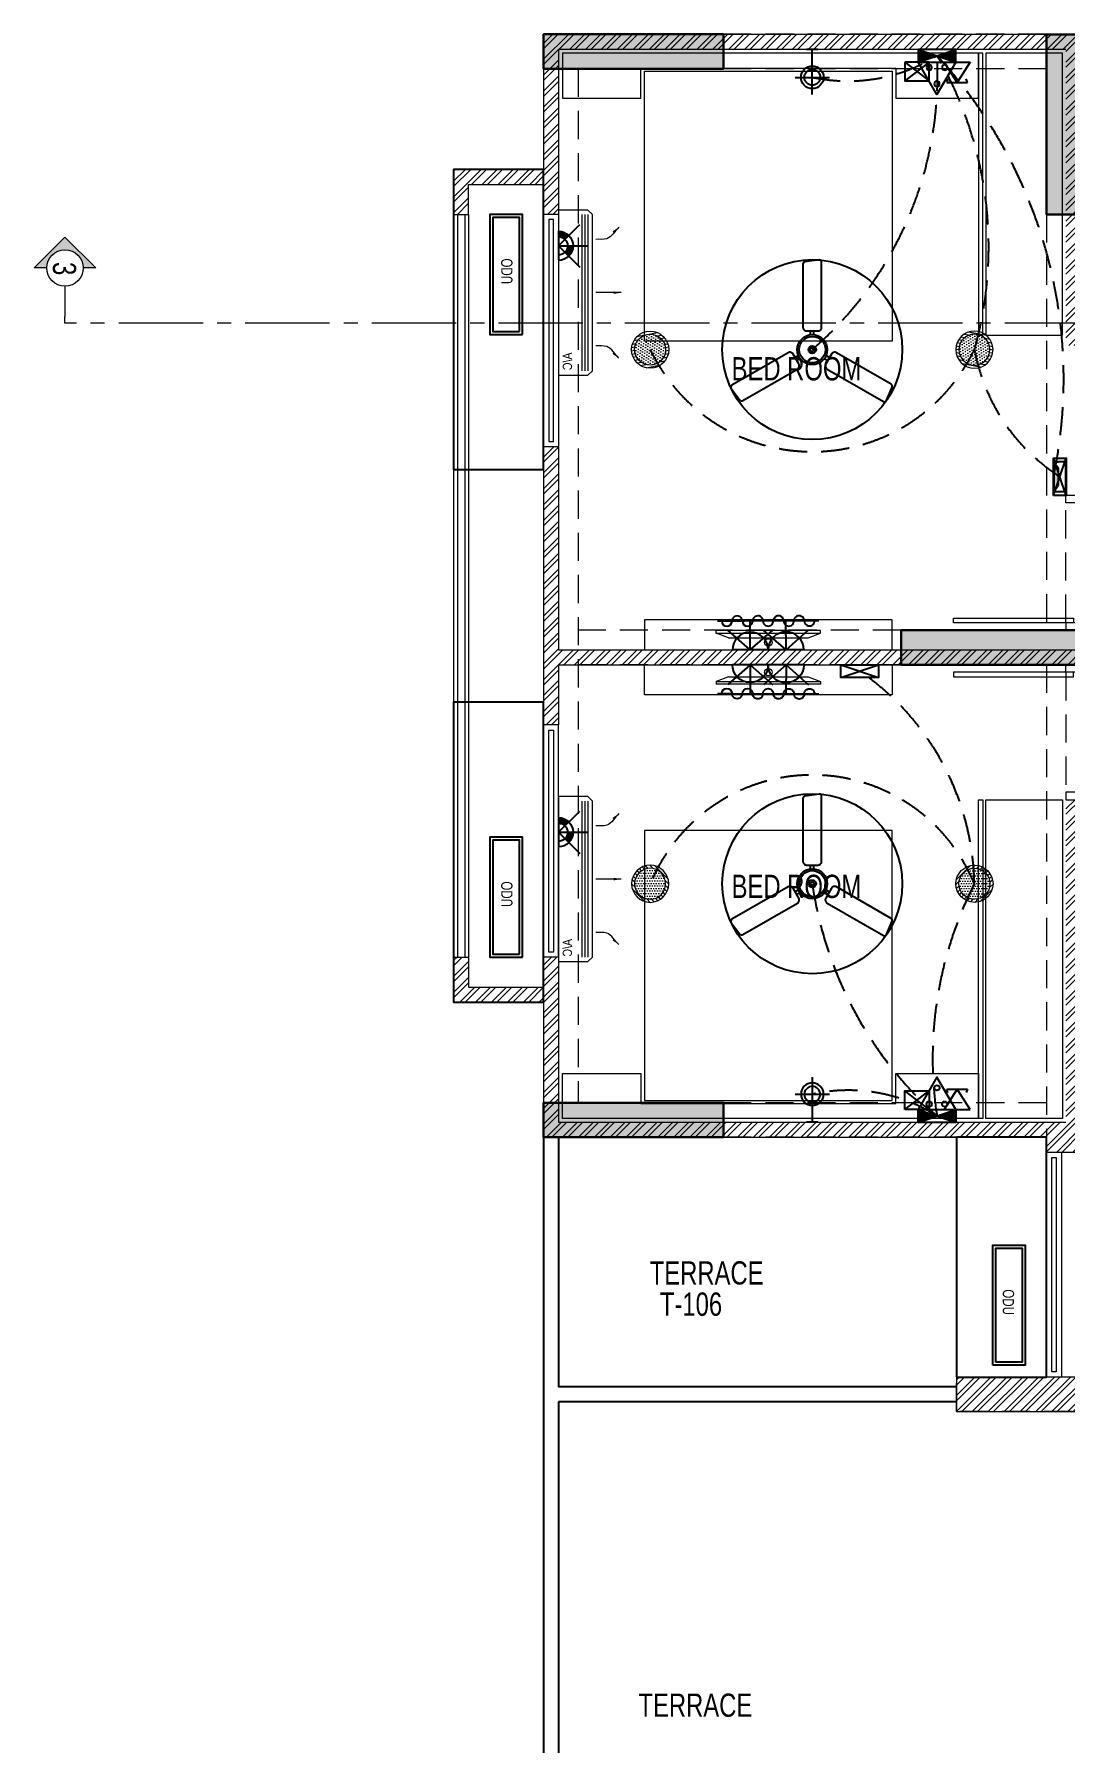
# Model space of a CAD drawing. Header units: inches. Extents: x 822859 to 1009930, y 496782 to 576896.
# Drawn here: x 822914 to 829785, y 551813 to 563205 of the extents above; entities that cross this region are included whole.
import ezdxf
from ezdxf.enums import TextEntityAlignment as Align

# ---------------------------------------------------------------- set-up
doc = ezdxf.new("R2010")
doc.units = ezdxf.units.IN
doc.header["$LTSCALE"] = 750
doc.header["$MEASUREMENT"] = 0
for name, pattern in [('CENTER', [2, 1.25, -0.25, 0.25, -0.25]), ('CENTER2', [1.125, 0.75, -0.125, 0.125, -0.125]), ('DASHED', [0.75, 0.5, -0.25]), ('HIDDEN', [0.375, 0.25, -0.125]), ('HIDDEN2', [0.1875, 0.125, -0.0625])]:
    doc.linetypes.add(name, pattern=pattern)
for name, color, linetype, lineweight in [('1 x 15 W green led dl', 84, 'Continuous', 5), ('COLUMN', 5, 'Continuous', 13), ('DOOR-MSA', 8, 'Continuous', 13), ('DOTTED LINE-MSA', 8, 'HIDDEN2', 13), ('ELE-01-MSA', 8, 'Continuous', 18), ('ELE-03-MSA', 145, 'Continuous', 18), ('FURNITURE-MSA', 251, 'Continuous', 5), ('HVAC-HW UNIT', 1, 'Continuous', 13), ('S_B4_230x575', 10, 'HIDDEN', 20), ('S_C_ABOVE HP TO TOP', 5, 'Continuous', 30), ('SECTION LINE', 14, 'CENTER', 9), ('TEXT DETAIL-MSA', 8, 'Continuous', 13), ('TEXT ROOM NAME-MSA', 8, 'Continuous', 13), ('WALL HATCH-MSA', 251, 'Continuous', 9), ('WALL-MSA', 11, 'Continuous', 18), ('WINDOW-MSA', 8, 'Continuous', 13)]:
    doc.layers.add(name, color=color, linetype=linetype, lineweight=lineweight)
for name, color, linetype in [('AC 2 MODULE SWITCH', 6, 'DASHED'), ('CS SHEET', 7, 'Continuous'), ('E-18 wall light point', 3, 'Continuous'), ('E-20 night light point', 152, 'Continuous'), ('E-47 switch board', 1, 'Continuous'), ('E-49 5A plug point', 150, 'Continuous'), ('E-49a SB with 5A plug point', 5, 'Continuous'), ('E-51 15 A AC PLUG POINT', 6, 'Continuous'), ('E-55 telephone point', 6, 'Continuous'), ('E-56 television point', 4, 'Continuous'), ('ELE-02-MSA', 8, 'Continuous'), ("Emg-42 4' fan point", 30, 'Continuous'), ('PE-E-Electrical Control', 150, 'HIDDEN'), ('PROJ.', 7, 'Continuous'), ('R.C.C HATCH-MSA', 250, 'Continuous'), ('Switch Board', 72, 'Continuous')]:
    doc.layers.add(name, color=color, linetype=linetype)
doc.styles.add('125', font='swisscl.ttf', dxfattribs={"height": 125})
doc.styles.add('125pt1.6', font='simplex.shx', dxfattribs={"width": 0.6, "height": 200})
doc.styles.add('Arial Narrow', font='swisscl.ttf', dxfattribs={"height": 150})
doc.styles.add('MtXpl_Swis721_LtCn_B', font='swisscl.ttf')
doc.styles.add('NARROW', font='ARIALN.TTF', dxfattribs={"height": 2.25})
doc.dimstyles.new('DIM_50', dxfattribs={"dimtxt": 200, "dimasz": 100, "dimexe": 25, "dimexo": 5, "dimgap": 25, "dimtad": 1, "dimdec": 0, "dimzin": 0, "dimdsep": 46, "dimtxsty": '125pt1.6', "dimblk": 'ARCHTICK', "dimcen": 0.09, "dimclrd": 8, "dimclre": 8, "dimclrt": 7, "dimaunit": 1, "dimadec": 4, "dimazin": 0, "dimtfac": 1, "dimtdec": 0, "dimtmove": 2, "dimatfit": 1, "dimfxl": 150, "dimfxlon": 1, "dimtolj": 1, "dimtzin": 0, "dimarcsym": 1})
pattern_1 = [(45, (-830625.795, -554021.86), (-53.0330086, 53.0330086), []), (45, (-830590.44, -554021.86), (-53.0330086, 53.0330086), [])]

# ---------------------------------------------------------------- blocks, each defined once
blk = doc.blocks.new('section sym.')
h = blk.add_hatch(color=256)
h.dxf.hatch_style = 1
h.paths.add_polyline_path([(-240, 90), (-240, 152.8), (-392.8, 0), (-240, -152.8), (-240, -90, -0.414214), (-330, 0, -0.414214)])
at = {"layer": 'SECTION LINE', "linetype": 'Continuous'}
blk.add_line((-150, 0), (0, 0), dxfattribs=at)
blk.add_lwpolyline([(-240, -90), (-240, -152.8), (-392.8, 0), (-240, 152.8), (-240, 90)], dxfattribs=at)
blk.add_circle((-240, 0), 90, dxfattribs=at)
blk = doc.blocks.new('A$C37e82350')
at = {"layer": 'SECTION LINE', "linetype": 'CENTER2'}
blk.add_lwpolyline([(1868, 15657), (1925, 15657), (1925, -11420), (1881, -11420)], dxfattribs=at)
at = {"layer": 'SECTION LINE', "xscale": 1.347826086956522, "yscale": 1.347826086956522, "zscale": 1.347826086956522}
blk.add_blockref('section sym.', (1881, -11420), dxfattribs=at)
at = {"layer": 'SECTION LINE', "style": '125'}
blk.add_text('3', height=155, dxfattribs=at).set_placement((1562, -11423), align=Align.MIDDLE)
blk = doc.blocks.new('BLOCK-G & H TYPICAL COLOUMN')
at = {"layer": 'R.C.C HATCH-MSA'}
h = blk.add_hatch(color=256, dxfattribs=at)
h.dxf.hatch_style = 1
h.paths.add_polyline_path([(172697.62, -104207.75), (172688.57, -104207.75), (172688.57, -104255), (172697.62, -104255)])
h.paths.add_polyline_path([(172327.12, -104207.75), (172336.18, -104207.75), (172336.18, -104255), (172327.12, -104255)])
h.paths.add_polyline_path([(172819.88, -104207.75), (172819.88, -104216.81), (172867.12, -104216.81), (172867.12, -104207.75)])
h.paths.add_polyline_path([(172204.87, -104207.75), (172204.87, -104216.81), (172157.62, -104216.81), (172157.62, -104207.75)])
h.paths.add_polyline_path([(172561.18, -104240.06), (172552.12, -104240.06), (172552.12, -104287.31), (172561.18, -104287.31)])
h.paths.add_polyline_path([(172463.57, -104240.06), (172472.62, -104240.06), (172472.62, -104287.31), (172463.57, -104287.31)])
h.paths.add_polyline_path([(172177.87, -104422.2), (172177.87, -104431.25), (172130.62, -104431.25), (172130.62, -104422.2)])
h.paths.add_polyline_path([(172894.12, -104422.2), (172894.12, -104431.25), (172846.88, -104431.25), (172846.88, -104422.2)])
h.paths.add_polyline_path([(172336.12, -104486.75), (172336.12, -104495.81), (172288.87, -104495.81), (172288.87, -104486.75)])
h.paths.add_polyline_path([(172202.62, -104543.75), (172202.62, -104552.81), (172155.37, -104552.81), (172155.37, -104543.75)])
h.paths.add_polyline_path([(172822.13, -104543.75), (172822.13, -104552.81), (172869.37, -104552.81), (172869.37, -104543.75)])
h.paths.add_polyline_path([(172516.9, -104495.81), (172507.85, -104495.81), (172507.85, -104448.56), (172516.9, -104448.56)])
h.paths.add_polyline_path([(172697.62, -104104.25), (172688.57, -104104.25), (172688.57, -104057.01), (172697.62, -104057.01)])
h.paths.add_polyline_path([(172327.12, -104104.25), (172336.18, -104104.25), (172336.18, -104057.01), (172327.12, -104057.01)])
h.paths.add_polyline_path([(172819.88, -104104.25), (172819.88, -104095.2), (172867.12, -104095.2), (172867.12, -104104.25)])
h.paths.add_polyline_path([(172204.87, -104104.25), (172204.87, -104095.2), (172157.62, -104095.2), (172157.62, -104104.25)])
h.paths.add_polyline_path([(172561.18, -104071.94), (172552.12, -104071.94), (172552.12, -104024.7), (172561.18, -104024.7)])
h.paths.add_polyline_path([(172463.57, -104071.94), (172472.62, -104071.94), (172472.62, -104024.7), (172463.57, -104024.7)])
h.paths.add_polyline_path([(172177.87, -103889.81), (172177.87, -103880.75), (172130.62, -103880.75), (172130.62, -103889.81)])
h.paths.add_polyline_path([(172894.12, -103889.81), (172894.12, -103880.75), (172846.88, -103880.75), (172846.88, -103889.81)])
h.paths.add_polyline_path([(172336.12, -103825.25), (172336.12, -103816.2), (172288.87, -103816.2), (172288.87, -103825.25)])
h.paths.add_polyline_path([(172202.62, -103768.25), (172202.62, -103759.2), (172155.37, -103759.2), (172155.37, -103768.25)])
h.paths.add_polyline_path([(172822.13, -103768.25), (172822.13, -103759.2), (172869.37, -103759.2), (172869.37, -103768.25)])
h.paths.add_polyline_path([(172516.9, -103816.2), (172507.85, -103816.2), (172507.85, -103863.44), (172516.9, -103863.44)])
h.paths.add_polyline_path([(172548.37, -103699.31), (172548.37, -103690.25), (172595.62, -103690.25), (172595.62, -103699.31)])
h.paths.add_polyline_path([(172476.37, -103699.31), (172476.37, -103690.25), (172429.13, -103690.25), (172429.13, -103699.31)])
h.paths.add_polyline_path([(172726.82, -103612.31), (172726.82, -103603.25), (172774.06, -103603.25), (172774.06, -103612.31)])
h.paths.add_polyline_path([(172297.93, -103612.31), (172297.93, -103603.25), (172250.69, -103603.25), (172250.69, -103612.31)])
h.paths.add_polyline_path([(172920.37, -103523.81), (172920.37, -103514.75), (172857.56, -103514.75), (172857.56, -103523.81)])
h.paths.add_polyline_path([(172104.37, -103523.81), (172104.37, -103514.75), (172167.19, -103514.75), (172167.19, -103523.81)])
h.paths.add_polyline_path([(172476.37, -103492.94), (172467.32, -103492.94), (172467.32, -103445.7), (172476.37, -103445.7)])
h.paths.add_polyline_path([(172548.37, -103492.94), (172557.43, -103492.94), (172557.43, -103445.7), (172548.37, -103445.7)])
h.paths.add_polyline_path([(172663.43, -103454.75), (172759.5, -103454.75), (172759.5, -103349.7), (172663.43, -103349.7), (172663.43, -103358.75), (172750.44, -103358.75), (172750.44, -103445.7), (172663.43, -103445.7)])
h.paths.add_polyline_path([(172361.32, -103454.75), (172265.25, -103454.75), (172265.25, -103349.7), (172361.32, -103349.7), (172361.32, -103358.75), (172274.31, -103358.75), (172274.31, -103445.7), (172361.32, -103445.7)])
h.paths.add_polyline_path([(172428.37, -103358.75), (172419.32, -103358.75), (172419.32, -103311.51), (172428.37, -103311.51)])
h.paths.add_polyline_path([(172428.37, -103132.74), (172419.32, -103132.74), (172419.32, -103179.99), (172428.37, -103179.99)])
h.paths.add_polyline_path([(172151.62, -103286.75), (172151.62, -103277.7), (172104.37, -103277.7), (172104.37, -103286.75)])
h.paths.add_polyline_path([(172245.43, -103162.74), (172245.43, -103153.68), (172198.19, -103153.68), (172198.19, -103162.74)])
h.paths.add_polyline_path([(172428.37, -103021.25), (172419.32, -103021.25), (172419.32, -103068.5), (172428.37, -103068.5)])
h.paths.add_polyline_path([(172245.43, -102997.25), (172236.37, -102997.25), (172236.37, -103044.5), (172245.43, -103044.5)])
h.paths.add_polyline_path([(172104.37, -102997.25), (172104.37, -103006.31), (172151.62, -103006.31), (172151.62, -102997.25)])
h.paths.add_polyline_path([(172596.37, -103358.75), (172605.43, -103358.75), (172605.43, -103311.51), (172596.37, -103311.51)])
h.paths.add_polyline_path([(172596.37, -103132.74), (172605.43, -103132.74), (172605.43, -103179.99), (172596.37, -103179.99)])
h.paths.add_polyline_path([(172873.13, -103286.75), (172873.13, -103277.7), (172920.37, -103277.7), (172920.37, -103286.75)])
h.paths.add_polyline_path([(172779.32, -103162.74), (172779.32, -103153.68), (172826.56, -103153.68), (172826.56, -103162.74)])
h.paths.add_polyline_path([(172596.37, -103021.25), (172605.43, -103021.25), (172605.43, -103068.5), (172596.37, -103068.5)])
h.paths.add_polyline_path([(172779.32, -102997.25), (172788.37, -102997.25), (172788.37, -103044.5), (172779.32, -103044.5)])
h.paths.add_polyline_path([(172920.37, -102997.25), (172920.37, -103006.31), (172873.13, -103006.31), (172873.13, -102997.25)])
h.paths.add_polyline_path([(172548.37, -104612.7), (172548.37, -104621.75), (172595.62, -104621.75), (172595.62, -104612.7)])
h.paths.add_polyline_path([(172476.37, -104612.7), (172476.37, -104621.75), (172429.13, -104621.75), (172429.13, -104612.7)])
h.paths.add_polyline_path([(172297.93, -104699.7), (172297.93, -104708.75), (172250.69, -104708.75), (172250.69, -104699.7)])
h.paths.add_polyline_path([(172104.37, -104788.2), (172104.37, -104797.25), (172167.19, -104797.25), (172167.19, -104788.2)])
h.paths.add_polyline_path([(172726.82, -104699.7), (172726.82, -104708.75), (172774.06, -104708.75), (172774.06, -104699.7)])
h.paths.add_polyline_path([(172920.37, -104788.2), (172920.37, -104797.25), (172857.56, -104797.25), (172857.56, -104788.2)])
h.paths.add_polyline_path([(172476.37, -104819.06), (172467.32, -104819.06), (172467.32, -104866.31), (172476.37, -104866.31)])
h.paths.add_polyline_path([(172548.37, -104819.06), (172557.43, -104819.06), (172557.43, -104866.31), (172548.37, -104866.31)])
h.paths.add_polyline_path([(172663.43, -104857.25), (172759.5, -104857.25), (172759.5, -104962.31), (172663.43, -104962.31), (172663.43, -104953.25), (172750.44, -104953.25), (172750.44, -104866.31), (172663.43, -104866.31)])
h.paths.add_polyline_path([(172361.32, -104857.25), (172265.25, -104857.25), (172265.25, -104962.31), (172361.32, -104962.31), (172361.32, -104953.25), (172274.31, -104953.25), (172274.31, -104866.31), (172361.32, -104866.31)])
h.paths.add_polyline_path([(172428.37, -104953.25), (172419.32, -104953.25), (172419.32, -105000.5), (172428.37, -105000.5)])
h.paths.add_polyline_path([(172428.37, -105178.31), (172419.32, -105178.31), (172419.32, -105131.06), (172428.37, -105131.06)])
h.paths.add_polyline_path([(172151.62, -105025.25), (172151.62, -105034.31), (172104.37, -105034.31), (172104.37, -105025.25)])
h.paths.add_polyline_path([(172245.43, -105072.5), (172236.37, -105072.5), (172236.37, -105025.25), (172245.43, -105025.25)])
h.paths.add_polyline_path([(172428.37, -105290.75), (172419.32, -105290.75), (172419.32, -105243.51), (172428.37, -105243.51)])
h.paths.add_polyline_path([(172245.43, -105314.75), (172236.37, -105314.75), (172236.37, -105267.51), (172245.43, -105267.51)])
h.paths.add_polyline_path([(172104.37, -105277.35), (172113.43, -105277.35), (172113.43, -105314.75), (172104.37, -105314.75)])
h.paths.add_polyline_path([(172596.37, -104953.25), (172605.43, -104953.25), (172605.43, -105000.5), (172596.37, -105000.5)])
h.paths.add_polyline_path([(172596.37, -105178.31), (172605.43, -105178.31), (172605.43, -105131.06), (172596.37, -105131.06)])
h.paths.add_polyline_path([(172873.13, -105025.25), (172873.13, -105034.31), (172920.37, -105034.31), (172920.37, -105025.25)])
h.paths.add_polyline_path([(172788.37, -105025.25), (172779.32, -105025.25), (172779.32, -105072.5), (172788.37, -105072.5)])
h.paths.add_polyline_path([(172596.37, -105290.75), (172605.43, -105290.75), (172605.43, -105243.51), (172596.37, -105243.51)])
h.paths.add_polyline_path([(172779.32, -105314.75), (172788.37, -105314.75), (172788.37, -105267.51), (172779.32, -105267.51)])
h.paths.add_polyline_path([(172911.32, -105314.75), (172920.37, -105314.75), (172920.37, -105277.35), (172911.32, -105277.35)])
h.paths.add_polyline_path([(172688.63, -104486.75), (172688.63, -104495.81), (172735.87, -104495.81), (172735.87, -104486.75)])
h.paths.add_polyline_path([(172688.63, -103825.25), (172688.63, -103816.2), (172735.87, -103816.2), (172735.87, -103825.25)])
at = {"layer": 'COLUMN'}
for points in [[(172104.37, -102997.25), (172104.37, -103006.31), (172151.62, -103006.31), (172151.62, -102997.25)], [(172245.43, -102997.25), (172236.37, -102997.25), (172236.37, -103044.5), (172245.43, -103044.5)], [(172245.43, -103162.74), (172245.43, -103153.68), (172198.19, -103153.68), (172198.19, -103162.74)], [(172151.62, -103286.75), (172151.62, -103277.7), (172104.37, -103277.7), (172104.37, -103286.75)]]:
    blk.add_lwpolyline(points, close=True, dxfattribs=at)
blk = doc.blocks.new('A$C16cd5f5f')
at = {"layer": 'WINDOW-MSA', "ltscale": 5000}
for points in [[(50, 50), (50, 850), (80, 850), (80, 50)], [(0, 0), (50, 0), (50, 100), (0, 100)], [(900, 0), (850, 0), (850, 100), (900, 100)]]:
    blk.add_lwpolyline(points, close=True, dxfattribs=at)
at = {"layer": 'WINDOW-MSA', "linetype": 'HIDDEN', "elevation": 0}
blk.add_lwpolyline([(50, 100), (850, 100)], dxfattribs=at)
at = {"layer": 'WINDOW-MSA', "linetype": 'HIDDEN'}
blk.add_lwpolyline([(50, 0), (850, 0)], dxfattribs=at)
blk = doc.blocks.new('A$Cbea8c011')
at = {"layer": 'ELE-02-MSA', "elevation": 0}
for points in [[(400, -108), (-400, -108), (-400, 108), (400, 108)], [(380, -88), (-380, -88), (-380, 88), (380, 88)]]:
    blk.add_lwpolyline(points, close=True, dxfattribs=at)
at = {"layer": 'TEXT DETAIL-MSA', "style": 'Arial Narrow'}
blk.add_text('ODU', height=75, dxfattribs=at).set_placement((-106, -42, 0))
blk = doc.blocks.new('G$C7997B730')
at = {"layer": 'FURNITURE-MSA'}
for p, q in [((36, 1325, 0), (0, 1325, 0)), ((0, 1325, 0), (0, 0, 0)), ((36, 1325, 0), (0, 1325, 0)), ((93, 1169, 0), (36, 1325, 0)), ((36, 0, 0), (36, 1325, 0)), ((93, 1169, 0), (36, 1325, 0)), ((93, 156, 0), (93, 1169, 0)), ((36, 0, 0), (0, 0, 0)), ((93, 156, 0), (36, 0, 0))]:
    blk.add_line(p, q, dxfattribs=at)
blk = doc.blocks.new('A$Caebde61c')
at = {"layer": 'FURNITURE-MSA'}
for points in [[(648, -225), (2348, -225), (2348, -425), (2898, -425), (2898, -125), (125, -125), (125, -425), (648, -425)], [(2928, -2005), (2928, -125), (2898, -125), (2898, -2005)], [(3458, -2005), (3458, -125), (2948, -125), (2948, -2005)], [(2323, -245), (2323, -2045), (673, -2045), (673, -245)], [(673, -3903), (673, -4103), (2323, -4103), (2323, -3903)], [(673, -4403), (673, -4203), (2323, -4203), (2323, -4403)], [(2928, -5103), (2928, -7228), (2898, -7228), (2898, -5103)], [(3458, -5103), (3458, -7228), (2948, -7228), (2948, -5103)], [(2323, -7108), (2323, -5308), (673, -5308), (673, -7108)], [(648, -7128), (2348, -7128), (2348, -6928), (2898, -6928), (2898, -7228), (125, -7228), (125, -6928), (648, -6928)]]:
    blk.add_lwpolyline(points, close=True, dxfattribs=at)
for centre in [(1498, -4054, 0), (1498, -4252, 0)]:
    blk.add_circle(centre, 25, dxfattribs=at)
at = {"layer": 'FURNITURE-MSA', "yscale": 0.5248800000000007, "rotation": 270.0000000000001}
for p, xscale, zscale in [((1150, -3974, 0), 0.5248800000000007, 0.5248800000000007), ((1150, -4333, 0), -0.5248800000000007, 0.5248800000000006)]:
    blk.add_blockref('G$C7997B730', p, dxfattribs=dict(at, xscale=xscale, zscale=zscale))
blk = doc.blocks.new('DRHASHGSDG')
at = {"layer": 'WALL HATCH-MSA'}
h = blk.add_hatch(dxfattribs=at)
h.set_pattern_fill('ANSI32', color=256, scale=200)
h.set_pattern_definition(pattern_1)
h.paths.add_polyline_path([(-4316, 9182), (-4316, 7982), (-4216, 7982), (-4216, 9082), (-834, 9082), (-834, 7107), (-734, 7107), (-734, 9182)])
h = blk.add_hatch(dxfattribs=at)
h.set_pattern_fill('ANSI32', color=256, scale=200)
h.set_pattern_definition(pattern_1)
h.paths.add_polyline_path([(-4916, 7982), (-4916, 8282), (-4316, 8282), (-4316, 8182), (-4816, 8182), (-4816, 7982)])
h = blk.add_hatch(dxfattribs=at)
h.set_pattern_fill('ANSI32', color=256, scale=200)
h.set_pattern_definition(pattern_1)
h.paths.add_polyline_path([(-4316, 6432), (-4316, 4579), (-4216, 4579), (-4216, 4979), (-734, 4979), (-734, 5079), (-4216, 5079), (-4216, 6432)])
h = blk.add_hatch(dxfattribs=at)
h.set_pattern_fill('ANSI32', color=256, scale=200)
h.set_pattern_definition([(45, (-822.57, 121.48), (-53.033, 53.033), []), (45, (-787.21, 121.48), (-53.033, 53.033), [])])
h.paths.add_polyline_path([(-1564, 230), (-1564, 0), (-230, 0), (-230, 230)])
h.paths.add_polyline_path([(-4316, 3029), (-4316, 1829), (-964, 1829), (-964, 1730), (-734, 1730), (-734, 4079), (-834, 4079), (-834, 1929), (-4216, 1929), (-4216, 3029)])
h = blk.add_hatch(dxfattribs=at)
h.set_pattern_fill('ANSI32', color=256, scale=200)
h.set_pattern_definition(pattern_1)
h.paths.add_polyline_path([(-4916, 3029), (-4916, 2729), (-4316, 2729), (-4316, 2829), (-4816, 2829), (-4816, 3029)])
at = {"layer": 'DOTTED LINE-MSA'}
blk.add_line((-1564, 230), (-1564, 1829), dxfattribs=at)
at = {"layer": 'ELE-01-MSA', "lineweight": 0}
for p, q in [((-4891, 7982), (-4891, 3029)), ((-4841, 7982), (-4841, 3029))]:
    blk.add_line(p, q, dxfattribs=at)
at = {"layer": 'ELE-02-MSA'}
for p, q in [((-4316, 1829), (-4316, -3962)), ((-4216, 1829), (-4216, 165)), ((-1564, 165), (-4216, 165)), ((-4216, 65), (-4216, -3962)), ((-1564, 65), (-4216, 65))]:
    blk.add_line(p, q, dxfattribs=at)
at = {"layer": 'ELE-03-MSA', "lineweight": 0}
for p, q in [((-4916, 7982), (-4916, 3029)), ((-4816, 7982), (-4816, 3029))]:
    blk.add_line(p, q, dxfattribs=at)
at = {"layer": 'WALL-MSA'}
for p, q in [((-734, 9182), (-4316, 9182)), ((-834, 9082), (-4216, 9082)), ((-4216, 5079), (-734, 5079)), ((-4216, 4979), (-734, 4979)), ((-4316, 1829), (-964, 1829)), ((-4216, 1929), (-834, 1929))]:
    blk.add_line(p, q, dxfattribs=at)
at = {"layer": 'WALL-MSA', "linetype": 'ByBlock'}
for p, q in [((-4316, 9182), (-4316, 7982)), ((-4216, 9082), (-4216, 7982)), ((-4216, 7982), (-4316, 7982)), ((-4316, 6432), (-4316, 4579)), ((-4216, 6432), (-4316, 6432)), ((-4216, 6432), (-4216, 5079)), ((-4216, 4979), (-4216, 4579)), ((-4216, 4579), (-4316, 4579)), ((-4316, 3029), (-4316, 1829)), ((-4216, 3029), (-4316, 3029)), ((-4216, 3029), (-4216, 1929)), ((-964, 1829), (-964, 1730)), ((-964, 1730), (-734, 1730))]:
    blk.add_line(p, q, dxfattribs=at)
for points in [[(-4916, 8282), (-4916, 7982), (-4816, 7982), (-4816, 8182), (-4316, 8182), (-4316, 8282)], [(-4916, 2729), (-4916, 3029), (-4816, 3029), (-4816, 2829), (-4316, 2829), (-4316, 2729)]]:
    blk.add_lwpolyline(points, close=True, dxfattribs=at)
at = {"layer": 'WALL-MSA'}
blk.add_lwpolyline([(-230, 230), (-1564, 230), (-1564, 0), (-230, 0)], close=True, dxfattribs=at)
at = {"layer": 'WINDOW-MSA'}
for p, q in [((-4316, 6432), (-4316, 7982)), ((-4216, 7982), (-4216, 6432)), ((-4316, 4579), (-4316, 3029)), ((-4216, 3029), (-4216, 4579)), ((-964, 1730), (-964, 230)), ((-864, 1730), (-864, 230))]:
    blk.add_line(p, q, dxfattribs=at)
for points in [[(-4251, 6467), (-4251, 7947), (-4281, 7947), (-4281, 6467)], [(-4251, 4544), (-4251, 3064), (-4281, 3064), (-4281, 4544)], [(-929, 265), (-929, 1695), (-899, 1695), (-899, 265)]]:
    blk.add_lwpolyline(points, close=True, dxfattribs=at)
at = {"color": 2, "rotation": 270}
blk.add_blockref('A$C37e82350', (3913, 9182), dxfattribs=at)
at = {"xscale": -1, "rotation": 89.99999999999997}
for p in [(-4566, 7582, 0), (-4566, 3429, 0)]:
    blk.add_blockref('A$Cbea8c011', p, dxfattribs=at)
at = {"rotation": 270}
blk.add_blockref('A$Cbea8c011', (-1213, 709), dxfattribs=at)
at = {"layer": 'COLUMN', "xscale": 25.4, "yscale": 25.4, "zscale": 25.4}
blk.add_blockref('BLOCK-G & H TYPICAL COLOUMN', (-4375767, 2625312), dxfattribs=at)
at = {"layer": 'DOOR-MSA', "extrusion": (2.86986e-42, -1.29247e-26, -1), "xscale": -1, "zscale": -1, "rotation": 270}
blk.add_blockref('A$C16cd5f5f', (734, 5209, 0), dxfattribs=at)
at = {"layer": 'DOOR-MSA', "xscale": -1, "rotation": 89.99999999999997}
blk.add_blockref('A$C16cd5f5f', (-734, 4979, 0), dxfattribs=at)
at = {"layer": 'FURNITURE-MSA'}
blk.add_blockref('A$Caebde61c', (-4316, 9182), dxfattribs=at)
at = {"layer": 'TEXT ROOM NAME-MSA', "lineweight": 0, "style": 'MtXpl_Swis721_LtCn_B'}
for s, p in [('BED ROOM', (-3063, 6875)), ('BED ROOM', (-3063, 3424)), ('TERRACE', (-3609, 847, 0)), ('T-106', (-3541, 639)), ('TERRACE', (-3684, -2035, 0))]:
    blk.add_text(s, height=155, dxfattribs=at).set_placement(p)
blk = doc.blocks.new('C-230x1200')
at = {"layer": 'S_C_ABOVE HP TO TOP'}
h = blk.add_hatch(color=250, dxfattribs=at)
h.dxf.hatch_style = 1
h.paths.add_polyline_path([(-230, 1200), (-230, 0), (0, 0), (0, 1200)])
at = {"layer": 'S_C_ABOVE HP TO TOP', "color": 8}
blk.add_lwpolyline([(0, 1200), (-230, 1200), (-230, 0), (0, 0)], close=True, dxfattribs=at)
blk = doc.blocks.new('zw$A6E')
at = {"layer": 'PROJ.', "color": 150}
for points in [[(-16410, 8282), (-17010, 8282), (-17010, 6282), (-16410, 6282)], [(-16410, 4730), (-17010, 4730), (-17010, 2730), (-16410, 2730)], [(-13657, 230), (-13057, 230), (-13057, 1829), (-13657, 1829)]]:
    blk.add_lwpolyline(points, close=True, dxfattribs=at)
at = {"layer": 'S_B4_230x575', "color": 8}
for p, q in [((-13057, 9183), (-15213, 9183)), ((-16410, 8952), (-16410, 2059)), ((-16180, 8953), (-16180, 2059)), ((-13057, 8953), (-15210, 8953)), ((-13057, 7982), (-13057, 5209)), ((-14027, 5209), (-16180, 5209)), ((-14027, 4979), (-16180, 4979)), ((-13057, 4979), (-13057, 230)), ((-13057, 2059), (-15210, 2059)), ((-13057, 1829), (-15210, 1829)), ((-12324, 230), (-13657, 230)), ((-13657, 0), (-13657, 230)), ((-12324, 0), (-13657, 0))]:
    blk.add_line(p, q, dxfattribs=at)
at = {"layer": 'S_C_ABOVE HP TO TOP', "xscale": -1}
for p, rotation in [((-16410, 9183), 270), ((-12827, 9182), 180), ((-12827, 4979), 89.99999999999999)]:
    blk.add_blockref('C-230x1200', p, dxfattribs=dict(at, rotation=rotation))
at = {"layer": 'S_C_ABOVE HP TO TOP', "rotation": 270}
blk.add_blockref('C-230x1200', (-16410, 1829), dxfattribs=at)
blk = doc.blocks.new('F12')
at = {"color": 7}
for p, q in [((-0.11, 0.99), (-0.11, 1.25)), ((0.11, 0.99), (0.11, 1.25)), ((-0.92, -0.4), (-1.14, -0.53)), ((-0.8, -0.6), (-1.03, -0.72)), ((0.8, -0.6), (1.03, -0.72)), ((0.92, -0.4), (1.14, -0.53))]:
    blk.add_line(p, q, dxfattribs=at)
for points in [[(-0.38, 1.25), (0.38, 1.25, 0.414214), (0.62, 1.5), (0.62, 5.83, 0.453094), (0.46, 5.98), (-0.49, 5.85, 0.376373), (-0.62, 5.71), (-0.62, 1.5, 0.414214)], [(-0.9, -0.95), (-1.27, -0.3, 0.414214), (-1.61, -0.21), (-5.36, -2.37, 0.453094), (-5.41, -2.6), (-4.82, -3.36, 0.376373), (-4.63, -3.39), (-0.99, -1.29, 0.414214)], [(1.27, -0.3), (0.9, -0.95, 0.414214), (0.99, -1.29), (4.74, -3.46, 0.453094), (4.95, -3.38), (5.32, -2.5, 0.376373), (5.25, -2.31), (1.61, -0.21, 0.414214)]]:
    blk.add_lwpolyline(points, format="xyb", close=True, dxfattribs=at)
for radius in [6, 1, 0.25]:
    blk.add_circle((0, 0), radius)
for radius in [0.875, 0.125]:
    blk.add_circle((0, 0), radius, dxfattribs=at)
blk = doc.blocks.new('_ArchTick')
at = {"color": 0, "linetype": 'ByBlock', "const_width": 0.15}
blk.add_lwpolyline([(-0.5, -0.5), (0.5, 0.5)], dxfattribs=at)
blk = doc.blocks.new('P-01')
for p, q in [((-0.5, 0), (-2.91, 2.12)), ((-0.5, 0), (-0.5, 3.09)), ((-0.5, 0), (1.91, 2.12)), ((1.41, 0), (-2.41, 0))]:
    blk.add_line(p, q)
blk.add_arc((-0.5, 0), 1.91, 0.0293, 179.9707)
blk = doc.blocks.new('A$C39A77DF2')
at = {"layer": 'E-49 5A plug point', "xscale": -62.36633987703786, "yscale": 62.36633987703786, "zscale": 79.20525164419156, "rotation": 270}
blk.add_blockref('P-01', (0, 31), dxfattribs=at)
blk = doc.blocks.new('TV-02')
at = {"const_width": 0.171}
blk.add_lwpolyline([(4.52, 0), (-6.36, 0)], dxfattribs=at)
at = {"ltscale": 100}
for centre, major_axis, start_param, end_param in [((-5.34, 0), (0.39, 0.39), 5.497787, 8.63938), ((-3.13, 0), (0.39, 0.39), 5.497787, 8.63938), ((-0.92, 0), (0.39, 0.39), 5.497787, 8.63938), ((0.18, 0), (0.39, 0.39), 2.356194, 5.497787), ((1.28, 0), (-0.39, 0.39), 3.926991, 7.068583), ((2.39, 0), (0.39, 0.39), 2.356194, 5.497787), ((3.49, 0), (-0.39, 0.39), 3.926991, 7.068583), ((-4.23, 0), (0.39, 0.39), 2.356194, 5.497787), ((-2.03, 0), (-0.39, 0.39), 0.785398, 3.926991)]:
    blk.add_ellipse(centre, major_axis=major_axis, ratio=1, start_param=start_param, end_param=end_param, dxfattribs=at)
blk = doc.blocks.new('A$C4D7A2C8D')
blk.add_lwpolyline([(4, -1.68), (-6, -1.68), (-6, 1.68), (4, 1.68)], close=True)
for points in [[(4, 1.68), (-6, -1.68)], [(4, -1.68), (-6, 1.68)]]:
    blk.add_lwpolyline(points)
blk = doc.blocks.new('NL-01')
at = {"linetype": 'HIDDEN2'}
blk.add_hatch(color=256, dxfattribs=at).paths.add_polyline_path([(1.81, 1.55), (3, 2.49), (-3, 2.49), (-1.81, 1.55)])
for p, q in [((-3, 2.49), (-3, 1.55)), ((-3, 2.49), (-1.81, 1.55)), ((-3, 2.49), (3, 2.49)), ((-3, 0), (-3, 2.49)), ((3, 0), (-3, 0)), ((-1.81, 1.55), (1.81, 1.55)), ((3, 2.49), (1.81, 1.55)), ((3, 2.49), (3, 0))]:
    blk.add_line(p, q)
blk = doc.blocks.new('WL-01')
for points in [[(-5.74, 0), (0, 0)], [(-3.57, 2.18), (-3.57, -2.18)], [(0, -0.72), (0, 0.72)]]:
    blk.add_lwpolyline(points)
for radius in [1.44, 1.01]:
    blk.add_circle((-3.57, 0), radius)
blk = doc.blocks.new('P ONB-01')
at = {"ltscale": 0.4}
blk.add_lwpolyline([(1.81, 0), (0, 3.13), (-1.81, 0)], close=True, dxfattribs=at)
for centre in [(0, 2.09), (-0.75, 0.52), (0.75, 0.52)]:
    blk.add_circle(centre, 0.259, dxfattribs=at)
blk = doc.blocks.new('TP-01')
for p, q in [((0.01, 3.04), (-1.94, 0)), ((-1.53, 3.04), (1.56, 3.04)), ((-1.39, 2.51), (-1.53, 3.04)), ((1.94, 0), (0.01, 3.04)), ((1.56, 3.04), (1.38, 2.52)), ((-1.94, 0), (1.94, 0))]:
    blk.add_line(p, q)
blk = doc.blocks.new('AC SWITCH')
at = {"layer": 'AC 2 MODULE SWITCH', "color": 5, "linetype": 'ByBlock'}
for p, q in [((0, 2.95), (4.5, -2.95)), ((0, -2.95), (4.5, 2.95))]:
    blk.add_line(p, q, dxfattribs=at)
blk.add_lwpolyline([(0, 2.95), (4.5, 2.95), (4.5, -2.95), (0, -2.95)], close=True, dxfattribs=at)
blk = doc.blocks.new('6tyyyy4')
at = {"layer": 'Switch Board'}
h = blk.add_hatch(dxfattribs=at)
h.set_pattern_fill('ANSI31', color=1, scale=2.670621)
h.set_pattern_definition([(45, (-0.07464, -0.58604), (-0.236052, 0.236052), [])])
h.paths.add_polyline_path([(-0.32, -0.54), (5.33, -2.47), (5.33, 1.39)])
h.paths.add_polyline_path([(-5.97, 1.39), (-5.97, -2.47), (-0.32, -0.54)])
at = {"layer": 'Switch Board', "color": 1}
for p, q in [((-5.97, -2.47), (-5.97, 1.39)), ((-5.97, 1.39), (5.33, 1.39)), ((-5.97, 1.39), (5.33, -2.47)), ((5.33, 1.39), (5.33, -2.47)), ((5.33, -2.47), (-5.97, -2.47))]:
    blk.add_line(p, q, dxfattribs=at)
blk.add_lwpolyline([(-5.97, -2.47), (5.33, 1.39)], dxfattribs=at)
blk = doc.blocks.new('DLL')
at = {"linetype": 'HIDDEN'}
h = blk.add_hatch(dxfattribs=at)
h.set_pattern_fill('ANSI31', color=256, scale=0.255)
h.set_pattern_definition([(45, (0, 0), (-0.57249, 0.57249), [])])
h.paths.add_polyline_path([(4.64, 0, -1), (-4.64, 0, -1)])
h.paths.add_polyline_path([(-3.87, 0, 1), (3.87, 0, 1)], flags=16)
h = blk.add_hatch(dxfattribs=at)
h.set_pattern_fill('DOTS', color=8, scale=0.4)
h.set_pattern_definition([(0, (0, 0), (0.3175, 0.635), [0, -0.635])])
h.paths.add_polyline_path([(-3.87, 0, 1), (3.87, 0, 1)])
for radius in [4.64, 3.87]:
    blk.add_circle((0, 0), radius)
blk = doc.blocks.new('A$C48C83B35')
at = {"layer": 'E-51 15 A AC PLUG POINT'}
h = blk.add_hatch(dxfattribs=at)
h.set_pattern_fill('ANSI31', color=256, scale=3.615362, style=0)
h.set_pattern_definition([(135, (0, -12.33788), (-0.28322, -0.28322), [])])
edge = h.paths.add_edge_path()
edge.add_ellipse((0, -12.34), major_axis=(1.69, -1.69), ratio=1, start_angle=270, end_angle=315)
edge.add_line((0, -14.73), (0, -16.18))
edge.add_ellipse((0, -12.34), major_axis=(2.72, -2.72), ratio=1, start_angle=270, end_angle=315, ccw=False)
edge.add_line((-2.72, -15.06), (-1.69, -14.03))
edge = h.paths.add_edge_path()
edge.add_ellipse((0, -12.34), major_axis=(1.69, -1.69), ratio=1, start_angle=180, end_angle=225)
edge.add_line((-2.39, -12.34), (-3.85, -12.34))
edge.add_ellipse((0, -12.34), major_axis=(2.72, -2.72), ratio=1, start_angle=180, end_angle=225, ccw=False)
edge.add_line((-2.72, -9.62), (-1.69, -10.65))
for p, q in [((0, -12.34), (-5.6, -6.74)), ((0, -16.3), (0, -8.61)), ((0, -12.34), (-7.92, -12.34)), ((0, -12.34), (-5.6, -17.94))]:
    blk.add_line(p, q, dxfattribs=at)
at = {"layer": 'E-51 15 A AC PLUG POINT', "color": 180, "linetype": 'ByBlock', "lineweight": 5}
for points in [[(-8.93, 20.57), (-7.76, 21.73)], [(-8.93, 20.57), (-8.93, -20.57)], [(-7.76, -21.73), (0, -21.73), (0, 21.73), (-7.76, 21.73)], [(-7.71, -20.57), (-7.71, 20.57)], [(-6.93, -20.57), (-6.93, 20.57)], [(-6.15, -20.57), (-6.15, 20.57)], [(-8.93, -20.57), (-7.76, -21.73)]]:
    blk.add_lwpolyline(points, dxfattribs=at)
at = {"layer": 'E-51 15 A AC PLUG POINT', "extrusion": (0, 0, -1)}
for major_axis in [(-2.72, 2.72), (-1.69, 1.69)]:
    blk.add_ellipse((0, -12.34), major_axis=major_axis, ratio=1, start_param=3.926991, end_param=7.068583, dxfattribs=at)
at = {"layer": 'E-51 15 A AC PLUG POINT', "color": 1, "style": 'NARROW', "text_generation_flag": 4}
blk.add_text(' A/C', height=2.445, rotation=90, dxfattribs=at).set_placement((-3.57, 17.69), align=Align.CENTER)
at = {"layer": 'E-51 15 A AC PLUG POINT', "color": 180, "linetype": 'ByBlock', "lineweight": 5, "path_type": 1}
for points, override in [([(-15.9, 17.26), (-12.7, 14.21), (-9.83, 14.04)], {"dimasz": 2, "dimclrd": 153}), ([(-16.54, 0), (-9.83, 0)], {"dimscale": 1, "dimasz": 2, "dimclrd": 153}), ([(-15.9, -17.26), (-12.7, -14.21), (-9.83, -14.04)], {"dimasz": 2, "dimclrd": 153})]:
    blk.add_leader(points, dimstyle='DIM_50', override=override, dxfattribs=at)
blk = doc.blocks.new('A$C596C225D')
at = {"color": 0, "linetype": 'Continuous', "xscale": 25.30797101452029, "yscale": 25.30797101452029, "zscale": 25.30797101452029}
blk.add_blockref('A$C48C83B35', (0, 0), dxfattribs=at)

msp = doc.modelspace()

# ---------------------------------------------------------------- linework, layer by layer
at = {"layer": 'PE-E-Electrical Control'}
for centre, radius, start, end in [((828338, 564025, 0), 1132, 257.9208, 301.6806), ((826518, 562930, 0), 2418, 310.8955, 3.1095), ((826747, 561788, 0), 2530, 344.2772, 30.227), ((826608, 560907, 0), 3169, 348.1058, 42.8182), ((828101, 561621, 0), 1199, 205.6361, 334.3639), ((830445, 561335, 0), 1284, 190.4463, 237.2939), ((827421, 557507), 1761, 1.1095, 55.5399), ((828101, 557099), 1167, 22.214, 157.786), ((830643, 557910), 2569, 188.2567, 228.2451), ((831470, 556378), 2567, 153.0709, 188.6247), ((828341, 555049), 1115, 57.9592, 102.4395)]:
    msp.add_arc(centre, radius, start, end, dxfattribs=at)

# ---------------------------------------------------------------- block references
at = {"layer": '1 x 15 W green led dl'}
for p, xscale, yscale, zscale, rotation in [((827020, 561102, 0), 26.68998742498367, 26.68998742498367, 26.68998742498367, 146.0717979883769), ((829182, 561102, 0), -26.68998742498367, 26.68998742498367, 26.68998742498367, 213.9282020116231), ((827020, 557541), -26.68998742498368, 26.68998742498368, 26.68998742498368, 180.0000468332514), ((829182, 557541), 26.68998742498368, 26.68998742498368, 26.68998742498368, 179.9999531667485)]:
    msp.add_blockref('DLL', p, dxfattribs=dict(at, xscale=xscale, yscale=yscale, zscale=zscale, rotation=rotation))
at = {"layer": 'AC 2 MODULE SWITCH', "linetype": 'ByBlock', "yscale": 27.68057364411916, "zscale": 27.68057364411916}
for p, xscale, rotation in [((828799, 563019), -27.68057364411916, 90.0000000000358), ((828799, 556036), 27.68057364411916, 89.99999999996419)]:
    msp.add_blockref('AC SWITCH', p, dxfattribs=dict(at, xscale=xscale, rotation=rotation))
at = {"layer": 'CS SHEET', "color": 2}
for name, p in [('DRHASHGSDG', (830626, 554022)), ('zw$A6E', (842720, 554022))]:
    msp.add_blockref(name, p, dxfattribs=at)
at = {"layer": 'E-18 wall light point', "extrusion": (-2.57282e-44, 7.31174e-44, -1), "xscale": -52.24343333348028, "yscale": 52.24343333348028, "zscale": -66.34916033381609, "rotation": 270.0095191279308}
msp.add_blockref('WL-01', (-828101, 563104), dxfattribs=at)
at = {"layer": 'E-18 wall light point', "extrusion": (-2.57282e-44, -7.31174e-44, -1), "xscale": 52.24343333348028, "yscale": 52.24343333348028, "zscale": -66.34916033381609, "rotation": 269.9904808720691}
msp.add_blockref('WL-01', (-828101, 555951), dxfattribs=at)
at = {"layer": 'E-20 night light point', "xscale": -32.74840505449922, "yscale": 32.74840505449926, "zscale": 32.74840505449926, "rotation": 89.99048087198503}
msp.add_blockref('NL-01', (829792, 560255, 0), dxfattribs=at)
at = {"layer": 'E-47 switch board', "linetype": 'Continuous', "xscale": 24.99999999999999, "yscale": 24.99999999999999, "zscale": 24.99999999999999}
for p, rotation in [((829751, 560229, 0), 269.9904808720614), ((828392, 558959), 179.9904808720613)]:
    msp.add_blockref('A$C4D7A2C8D', p, dxfattribs=dict(at, rotation=rotation))
at = {"layer": 'E-49 5A plug point', "linetype": 'Continuous', "xscale": -1, "rotation": 270.2034385917277}
for p in [(827688, 559100, 0), (827926, 559101, 0)]:
    msp.add_blockref('A$C39A77DF2', p, dxfattribs=at)
at = {"layer": 'E-49 5A plug point', "linetype": 'Continuous', "rotation": 269.7965614082723}
for p in [(827688, 559001), (827926, 559000)]:
    msp.add_blockref('A$C39A77DF2', p, dxfattribs=at)
at = {"layer": 'E-49a SB with 5A plug point', "yscale": 69.1073150159614, "zscale": 69.1073150159614}
for p, xscale, rotation in [((828932, 563019), -69.1073150159614, 180.0000000000359), ((828932, 556036), 69.1073150159614, 359.9999999999642)]:
    msp.add_blockref('P ONB-01', p, dxfattribs=dict(at, xscale=xscale, rotation=rotation))
at = {"layer": 'E-55 telephone point', "extrusion": (2.57282e-44, 7.31174e-44, -1), "xscale": 44.54238040196059, "yscale": 44.54238040196059, "zscale": -56.56882310934848, "rotation": 179.9999999999642}
msp.add_blockref('TP-01', (-829066, 563019), dxfattribs=at)
at = {"layer": 'E-55 telephone point', "extrusion": (2.57282e-44, -7.31174e-44, -1), "xscale": -44.54238040196059, "yscale": 44.54238040196059, "zscale": -56.56882310934848}
msp.add_blockref('TP-01', (-829066, 556036), dxfattribs=at)
at = {"layer": 'E-56 television point', "yscale": 62.36633987703788, "zscale": 79.20525164419156}
for p, xscale, rotation in [((827749, 559293, 0), 62.36633987703788, 180.2034385917277), ((827749, 558808), -62.36633987703788, 359.7965614082723)]:
    msp.add_blockref('TV-02', p, dxfattribs=dict(at, xscale=xscale, rotation=rotation))
at = {"layer": "Emg-42 4' fan point", "extrusion": (-7.31174e-44, -2.57282e-44, -1), "xscale": -100.0000000155219, "yscale": 100.0000000155219, "zscale": -100.0000000155219}
for p in [(-828101, 561102, 0), (-828101, 557541)]:
    msp.add_blockref('F12', p, dxfattribs=at)
at = {"layer": 'HVAC-HW UNIT', "linetype": 'Continuous', "rotation": 180}
for p in [(826409, 561482), (826409, 557572)]:
    msp.add_blockref('A$C596C225D', p, dxfattribs=at)
at = {"layer": 'Switch Board', "lineweight": -2, "extrusion": (2.57282e-44, 7.31174e-44, -1), "xscale": 22.12389380508608, "yscale": 22.12389380508608, "zscale": -22.12389380508608, "rotation": 179.9999999999642}
msp.add_blockref('6tyyyy4', (-828939, 563049), dxfattribs=at)
at = {"layer": 'Switch Board', "lineweight": -2, "extrusion": (2.57282e-44, -7.31174e-44, -1), "xscale": -22.12389380508608, "yscale": 22.12389380508608, "zscale": -22.12389380508608}
msp.add_blockref('6tyyyy4', (-828939, 556005), dxfattribs=at)

doc.saveas('drawing.dxf')
